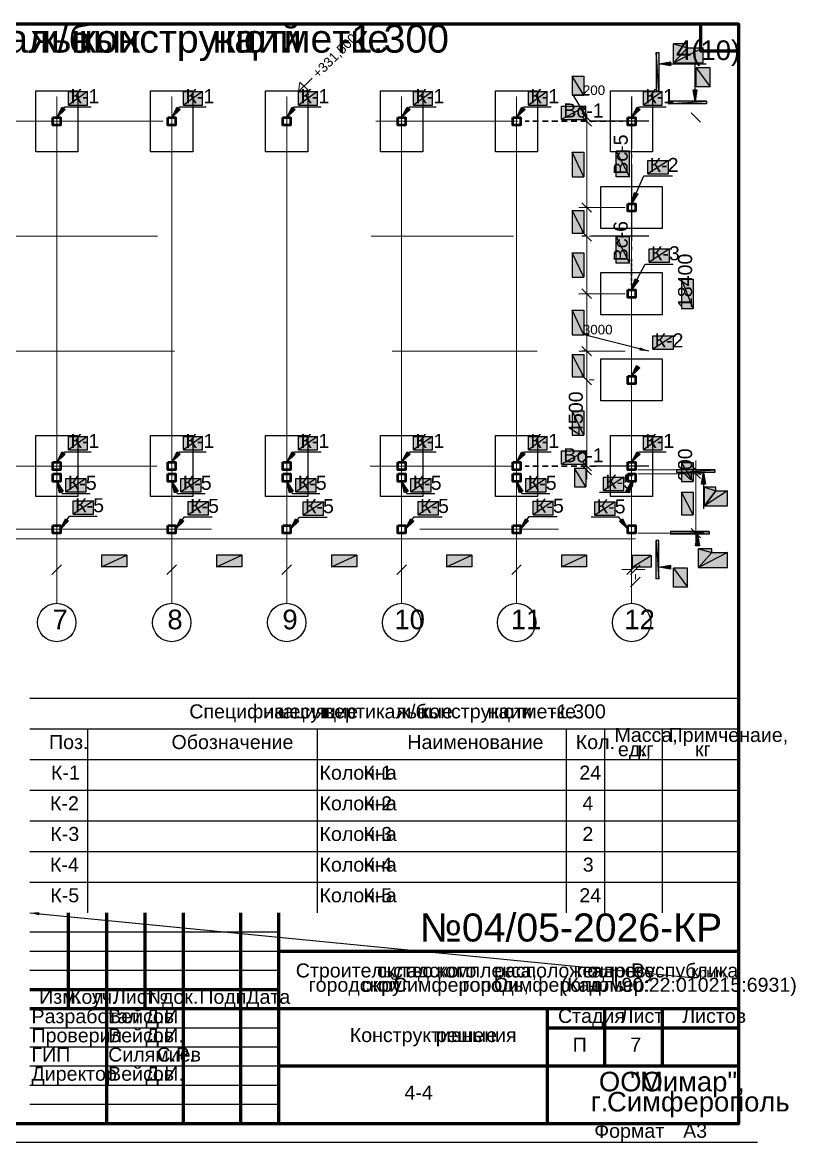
# Model space of a CAD drawing. Extents: x 8 to 21351, y 0 to 420.
# Drawn here: x 11099.5 to 11301.3, y 0.1 to 292.5 of the extents above; entities that cross this region are included whole.
import ezdxf

# ---------------------------------------------------------------- set-up
doc = ezdxf.new("R2010")
doc.units = 0
doc.linetypes.add('TEYPDFCAD_CENTER', pattern=[20, 12, -3, 2, -3])
for name, color, linetype in [('PDF_ВЫНОСКИ', 7, 'Continuous'), ('PDF_ОСИ', 7, 'Continuous'), ('PDF_ОТМЕТКИ', 7, 'Continuous'), ('TEY_REVIEW_AXIS', 7, 'Continuous'), ('TEY_REVIEW_LEADER', 7, 'Continuous'), ('TEY_REVIEW_LEVEL', 7, 'Continuous')]:
    doc.layers.add(name, color=color, linetype=linetype)
doc.styles.add('TEYPDFCAD_TEXT', font='arial.ttf')
doc.dimstyles.new('TEYPDFCAD_SCALE_1', dxfattribs={"dimtxt": 2.5, "dimasz": 2.5, "dimexe": 1.25, "dimexo": 0.75, "dimtad": 1, "dimdsep": 46, "dimtxsty": 'Standard', "dimcen": 0.09, "dimadec": 0, "dimazin": 0, "dimtfac": 1, "dimtofl": 0, "dimtmove": 0, "dimatfit": 3, "dimfxl": 1, "dimarcsym": 0})

# ---------------------------------------------------------------- blocks, each defined once
blk = doc.blocks.new('TEY_AXIS')
at = {"layer": 'PDF_ОСИ', "linetype": 'TEYPDFCAD_CENTER', "lineweight": 9}
blk.add_line((0, 0), (1, 0), dxfattribs=at)
blk = doc.blocks.new('TEY_LEVEL')
at = {"layer": 'PDF_ОТМЕТКИ', "lineweight": 9}
blk.add_line((0, 0), (5, 0), dxfattribs=at)
blk.add_lwpolyline([(0, 0), (2, 1.5), (2, -1.5)], close=True, dxfattribs=at)
at = {"layer": 'PDF_ОТМЕТКИ', "style": 'TEYPDFCAD_TEXT'}
blk.add_text('+331,500', height=2.5, dxfattribs=at).set_placement((6, -1.25))

msp = doc.modelspace()

# ---------------------------------------------------------------- hatches: boundary and pattern name
at = {"true_color": 0xffffff}
h = msp.add_hatch(color=0, dxfattribs=at)
h.paths.add_polyline_path([(11273.04, 286.91), (11269.38, 286.91), (11273.04, 285.92)])
h.paths.add_polyline_path([(11269.38, 286.91), (11273.04, 285.92), (11269.38, 282.02)])
h = msp.add_hatch(color=7)
h.paths.add_polyline_path([(11265.57, 284.71), (11265.57, 274.72), (11264.87, 284.71)])
h.paths.add_polyline_path([(11265.57, 274.72), (11264.87, 284.71), (11264.87, 274.72)])
h = msp.add_hatch(color=0, dxfattribs=at)
h.paths.add_polyline_path([(11273.04, 285.92), (11277.15, 285.92), (11269.38, 282.02)])
h.paths.add_polyline_path([(11277.15, 285.92), (11269.38, 282.02), (11277.15, 282.02)])
for points in [[(11265.57, 281.73), (11268.58, 282.22), (11268.58, 281.22)], [(11275.03, 271.97), (11274.52, 274.98), (11275.52, 274.98)], [(11108.45, 267.72), (11109.87, 270.43), (11110.67, 269.81)], [(11138.44, 267.72), (11139.86, 270.4), (11140.67, 269.81)], [(11168.46, 267.72), (11169.88, 270.4), (11170.68, 269.81)], [(11198.45, 267.72), (11199.87, 270.43), (11200.67, 269.81)], [(11228.44, 267.72), (11229.86, 270.4), (11230.67, 269.81)], [(11258.46, 267.72), (11259.88, 270.43), (11260.68, 269.81)], [(11258.46, 245.22), (11259.2, 248.16), (11260.13, 247.76)], [(11258.46, 222.72), (11259.41, 225.59), (11260.3, 225.13)], [(11258.46, 200.22), (11259.75, 202.97), (11260.58, 202.4)], [(11108.45, 177.72), (11109.87, 180.4), (11110.67, 179.79)], [(11138.44, 177.72), (11139.86, 180.4), (11140.67, 179.79)], [(11168.46, 177.72), (11169.88, 180.4), (11170.68, 179.79)], [(11198.45, 177.72), (11199.87, 180.4), (11200.67, 179.79)], [(11228.44, 177.72), (11229.86, 180.4), (11230.67, 179.79)], [(11258.46, 177.72), (11259.88, 180.4), (11260.68, 179.79)], [(11108.45, 172.72), (11110.12, 170.16), (11109.19, 169.76)], [(11138.44, 172.72), (11140.12, 170.16), (11139.21, 169.76)], [(11168.46, 172.72), (11170.11, 170.16), (11169.2, 169.76)], [(11198.45, 172.72), (11200.12, 170.16), (11199.19, 169.76)], [(11228.44, 172.72), (11230.12, 170.16), (11229.21, 169.76)], [(11258.46, 172.72), (11257.91, 169.71), (11256.96, 170.05)], [(11277.21, 175.03), (11277.72, 172.02), (11276.7, 172.02)], [(11109.45, 160.21), (11110.69, 162.98), (11111.54, 162.43)], [(11139.46, 160.21), (11140.77, 162.96), (11141.6, 162.37)], [(11169.45, 160.21), (11170.79, 162.94), (11171.61, 162.35)], [(11199.45, 160.21), (11200.78, 162.94), (11201.61, 162.37)], [(11229.46, 160.21), (11230.75, 162.96), (11231.58, 162.39)], [(11257.46, 160.21), (11255.28, 162.35), (11256.09, 162.94)], [(11275.67, 158.92), (11276.18, 155.91), (11275.16, 155.91)], [(11265.57, 150.33), (11268.58, 150.83), (11268.58, 149.82)]]:
    msp.add_hatch(color=7).paths.add_polyline_path(points)
h = msp.add_hatch(color=0, dxfattribs=at)
h.paths.add_polyline_path([(11242.99, 273.52), (11245.99, 273.52), (11242.99, 278.49)])
h.paths.add_polyline_path([(11245.99, 273.52), (11242.99, 278.49), (11245.99, 278.49)])
h = msp.add_hatch(color=0, dxfattribs=at)
h.paths.add_polyline_path([(11275.33, 275.76), (11275.33, 280.67), (11278.97, 275.76)])
h.paths.add_polyline_path([(11275.33, 280.67), (11278.97, 275.76), (11278.97, 280.67)])
h = msp.add_hatch(color=0, dxfattribs=at)
h.paths.add_polyline_path([(11111.54, 274.47), (11116.47, 274.47), (11111.54, 270.98)])
h.paths.add_polyline_path([(11116.47, 274.47), (11111.54, 270.98), (11116.47, 270.98)])
h = msp.add_hatch(color=0, dxfattribs=at)
h.paths.add_polyline_path([(11141.53, 274.47), (11146.47, 274.47), (11141.53, 270.98)])
h.paths.add_polyline_path([(11146.47, 274.47), (11141.53, 270.98), (11146.47, 270.98)])
h = msp.add_hatch(color=0, dxfattribs=at)
h.paths.add_polyline_path([(11171.55, 274.47), (11176.48, 274.47), (11171.55, 270.98)])
h.paths.add_polyline_path([(11176.48, 274.47), (11171.55, 270.98), (11176.48, 270.98)])
h = msp.add_hatch(color=0, dxfattribs=at)
h.paths.add_polyline_path([(11201.54, 274.47), (11206.47, 274.47), (11201.54, 270.98)])
h.paths.add_polyline_path([(11206.47, 274.47), (11201.54, 270.98), (11206.47, 270.98)])
h = msp.add_hatch(color=0, dxfattribs=at)
h.paths.add_polyline_path([(11231.53, 274.47), (11236.47, 274.47), (11231.53, 270.98)])
h.paths.add_polyline_path([(11236.47, 274.47), (11231.53, 270.98), (11236.47, 270.98)])
h = msp.add_hatch(color=0, dxfattribs=at)
h.paths.add_polyline_path([(11261.55, 274.47), (11266.48, 274.47), (11261.55, 270.98)])
h.paths.add_polyline_path([(11266.48, 274.47), (11261.55, 270.98), (11266.48, 270.98)])
h = msp.add_hatch(color=7)
h.paths.add_polyline_path([(11278.02, 271.27), (11268.03, 271.27), (11278.02, 271.97)])
h.paths.add_polyline_path([(11268.03, 271.27), (11278.02, 271.97), (11268.03, 271.97)])
h = msp.add_hatch(color=0, dxfattribs=at)
h.paths.add_polyline_path([(11240.15, 270.72), (11246.52, 270.72), (11240.15, 267.21)])
h.paths.add_polyline_path([(11246.52, 270.72), (11240.15, 267.21), (11246.52, 267.21)])
h = msp.add_hatch(color=0, dxfattribs=at)
h.paths.add_polyline_path([(11242.99, 252.26), (11245.99, 252.26), (11242.99, 258.66)])
h.paths.add_polyline_path([(11245.99, 252.26), (11242.99, 258.66), (11245.99, 258.66)])
h = msp.add_hatch(color=0, dxfattribs=at)
h.paths.add_polyline_path([(11254.46, 252.26), (11254.46, 258.97), (11257.95, 252.26)])
h.paths.add_polyline_path([(11254.46, 258.97), (11257.95, 252.26), (11257.95, 258.97)])
h = msp.add_hatch(color=0, dxfattribs=at)
h.paths.add_polyline_path([(11262.67, 256.52), (11268.13, 256.52), (11262.67, 253.03)])
h.paths.add_polyline_path([(11268.13, 256.52), (11262.67, 253.03), (11268.13, 253.03)])
h = msp.add_hatch(color=0, dxfattribs=at)
h.paths.add_polyline_path([(11242.99, 237.53), (11245.99, 237.53), (11242.99, 243.4)])
h.paths.add_polyline_path([(11245.99, 237.53), (11242.99, 243.4), (11245.99, 243.4)])
h = msp.add_hatch(color=0, dxfattribs=at)
h.paths.add_polyline_path([(11254.46, 229.68), (11254.46, 236.58), (11257.95, 229.68)])
h.paths.add_polyline_path([(11254.46, 236.58), (11257.95, 229.68), (11257.95, 236.58)])
h = msp.add_hatch(color=0, dxfattribs=at)
h.paths.add_polyline_path([(11242.99, 226.02), (11245.99, 226.02), (11242.99, 232.41)])
h.paths.add_polyline_path([(11245.99, 226.02), (11242.99, 232.41), (11245.99, 232.41)])
h = msp.add_hatch(color=0, dxfattribs=at)
h.paths.add_polyline_path([(11263.03, 233.45), (11268.32, 233.45), (11263.03, 229.93)])
h.paths.add_polyline_path([(11268.32, 233.45), (11263.03, 229.93), (11268.32, 229.93)])
h = msp.add_hatch(color=0, dxfattribs=at)
h.paths.add_polyline_path([(11271.5, 217.89), (11274.5, 217.89), (11271.5, 225.53)])
h.paths.add_polyline_path([(11274.5, 217.89), (11271.5, 225.53), (11274.5, 225.53)])
h = msp.add_hatch(color=0, dxfattribs=at)
h.paths.add_polyline_path([(11242.99, 211.01), (11245.99, 211.01), (11242.99, 217.4)])
h.paths.add_polyline_path([(11245.99, 211.01), (11242.99, 217.4), (11245.99, 217.4)])
h = msp.add_hatch(color=0, dxfattribs=at)
h.paths.add_polyline_path([(11263.98, 210.71), (11269.44, 210.71), (11263.98, 207.22)])
h.paths.add_polyline_path([(11269.44, 210.71), (11263.98, 207.22), (11269.44, 207.22)])
h = msp.add_hatch(color=0, dxfattribs=at)
h.paths.add_polyline_path([(11242.99, 200.03), (11245.99, 200.03), (11242.99, 205.89)])
h.paths.add_polyline_path([(11245.99, 200.03), (11242.99, 205.89), (11245.99, 205.89)])
h = msp.add_hatch(color=0, dxfattribs=at)
h.paths.add_polyline_path([(11242.99, 184.76), (11245.99, 184.76), (11242.99, 191.16)])
h.paths.add_polyline_path([(11245.99, 184.76), (11242.99, 191.16), (11245.99, 191.16)])
h = msp.add_hatch(color=0, dxfattribs=at)
h.paths.add_polyline_path([(11111.54, 184.47), (11116.47, 184.47), (11111.54, 180.95)])
h.paths.add_polyline_path([(11116.47, 184.47), (11111.54, 180.95), (11116.47, 180.95)])
h = msp.add_hatch(color=0, dxfattribs=at)
h.paths.add_polyline_path([(11141.53, 184.47), (11146.47, 184.47), (11141.53, 180.95)])
h.paths.add_polyline_path([(11146.47, 184.47), (11141.53, 180.95), (11146.47, 180.95)])
h = msp.add_hatch(color=0, dxfattribs=at)
h.paths.add_polyline_path([(11171.55, 184.47), (11176.48, 184.47), (11171.55, 180.95)])
h.paths.add_polyline_path([(11176.48, 184.47), (11171.55, 180.95), (11176.48, 180.95)])
h = msp.add_hatch(color=0, dxfattribs=at)
h.paths.add_polyline_path([(11201.54, 184.47), (11206.47, 184.47), (11201.54, 180.95)])
h.paths.add_polyline_path([(11206.47, 184.47), (11201.54, 180.95), (11206.47, 180.95)])
h = msp.add_hatch(color=0, dxfattribs=at)
h.paths.add_polyline_path([(11231.53, 184.47), (11236.47, 184.47), (11231.53, 180.95)])
h.paths.add_polyline_path([(11236.47, 184.47), (11231.53, 180.95), (11236.47, 180.95)])
h = msp.add_hatch(color=0, dxfattribs=at)
h.paths.add_polyline_path([(11261.55, 184.47), (11266.48, 184.47), (11261.55, 180.95)])
h.paths.add_polyline_path([(11266.48, 184.47), (11261.55, 180.95), (11266.48, 180.95)])
h = msp.add_hatch(color=0, dxfattribs=at)
h.paths.add_polyline_path([(11240.15, 180.7), (11246.52, 180.7), (11240.15, 177.21)])
h.paths.add_polyline_path([(11246.52, 180.7), (11240.15, 177.21), (11246.52, 177.21)])
h = msp.add_hatch(color=0, dxfattribs=at)
h.paths.add_polyline_path([(11243.56, 171.26), (11246.56, 171.26), (11243.56, 176.21)])
h.paths.add_polyline_path([(11246.56, 171.26), (11243.56, 176.21), (11246.56, 176.21)])
h = msp.add_hatch(color=7)
h.paths.add_polyline_path([(11280.22, 175.03), (11270.21, 175.03), (11280.22, 175.73)])
h.paths.add_polyline_path([(11270.21, 175.03), (11280.22, 175.73), (11270.21, 175.73)])
h = msp.add_hatch(color=0, dxfattribs=at)
h.paths.add_polyline_path([(11271.5, 172.72), (11274.5, 172.72), (11271.5, 177.69)])
h.paths.add_polyline_path([(11274.5, 172.72), (11271.5, 177.69), (11274.5, 177.69)])
h = msp.add_hatch(color=0, dxfattribs=at)
h.paths.add_polyline_path([(11110.84, 173.52), (11116.13, 173.52), (11110.84, 170.01)])
h.paths.add_polyline_path([(11116.13, 173.52), (11110.84, 170.01), (11116.13, 170.01)])
h = msp.add_hatch(color=0, dxfattribs=at)
h.paths.add_polyline_path([(11140.86, 173.52), (11146.15, 173.52), (11140.86, 170.01)])
h.paths.add_polyline_path([(11146.15, 173.52), (11140.86, 170.01), (11146.15, 170.01)])
h = msp.add_hatch(color=0, dxfattribs=at)
h.paths.add_polyline_path([(11170.85, 173.52), (11176.14, 173.52), (11170.85, 170.01)])
h.paths.add_polyline_path([(11176.14, 173.52), (11170.85, 170.01), (11176.14, 170.01)])
h = msp.add_hatch(color=0, dxfattribs=at)
h.paths.add_polyline_path([(11200.86, 173.52), (11206.13, 173.52), (11200.86, 170.01)])
h.paths.add_polyline_path([(11206.13, 173.52), (11200.86, 170.01), (11206.13, 170.01)])
h = msp.add_hatch(color=0, dxfattribs=at)
h.paths.add_polyline_path([(11230.86, 173.52), (11236.15, 173.52), (11230.86, 170.01)])
h.paths.add_polyline_path([(11236.15, 173.52), (11230.86, 170.01), (11236.15, 170.01)])
h = msp.add_hatch(color=0, dxfattribs=at)
h.paths.add_polyline_path([(11251.11, 173.82), (11256.41, 173.82), (11251.11, 170.31)])
h.paths.add_polyline_path([(11256.41, 173.82), (11251.11, 170.31), (11256.41, 170.31)])
h = msp.add_hatch(color=0, dxfattribs=at)
h.paths.add_polyline_path([(11271.5, 164.02), (11274.5, 164.02), (11271.5, 169.88)])
h.paths.add_polyline_path([(11274.5, 164.02), (11271.5, 169.88), (11274.5, 169.88)])
h = msp.add_hatch(color=0, dxfattribs=at)
h.paths.add_polyline_path([(11280.41, 171.22), (11277.51, 171.22), (11280.41, 170.22)])
h.paths.add_polyline_path([(11277.51, 171.22), (11280.41, 170.22), (11277.51, 166.31)])
h = msp.add_hatch(color=0, dxfattribs=at)
h.paths.add_polyline_path([(11280.41, 170.22), (11283.46, 170.22), (11277.51, 166.31)])
h.paths.add_polyline_path([(11283.46, 170.22), (11277.51, 166.31), (11283.46, 166.31)])
h = msp.add_hatch(color=0, dxfattribs=at)
h.paths.add_polyline_path([(11112.75, 167.66), (11118.04, 167.66), (11112.75, 164.15)])
h.paths.add_polyline_path([(11118.04, 167.66), (11112.75, 164.15), (11118.04, 164.15)])
h = msp.add_hatch(color=0, dxfattribs=at)
h.paths.add_polyline_path([(11142.74, 167.47), (11148.03, 167.47), (11142.74, 163.98)])
h.paths.add_polyline_path([(11148.03, 167.47), (11142.74, 163.98), (11148.03, 163.98)])
h = msp.add_hatch(color=0, dxfattribs=at)
h.paths.add_polyline_path([(11172.75, 167.41), (11178.05, 167.41), (11172.75, 163.91)])
h.paths.add_polyline_path([(11178.05, 167.41), (11172.75, 163.91), (11178.05, 163.91)])
h = msp.add_hatch(color=0, dxfattribs=at)
h.paths.add_polyline_path([(11202.75, 167.47), (11208.04, 167.47), (11202.75, 163.96)])
h.paths.add_polyline_path([(11208.04, 167.47), (11202.75, 163.96), (11208.04, 163.96)])
h = msp.add_hatch(color=0, dxfattribs=at)
h.paths.add_polyline_path([(11232.76, 167.53), (11238.03, 167.53), (11232.76, 164.02)])
h.paths.add_polyline_path([(11238.03, 167.53), (11232.76, 164.02), (11238.03, 164.02)])
h = msp.add_hatch(color=0, dxfattribs=at)
h.paths.add_polyline_path([(11248.87, 167.36), (11254.16, 167.36), (11248.87, 163.87)])
h.paths.add_polyline_path([(11254.16, 167.36), (11248.87, 163.87), (11254.16, 163.87)])
h = msp.add_hatch(color=7)
h.paths.add_polyline_path([(11278.67, 158.92), (11268.66, 158.92), (11278.67, 159.62)])
h.paths.add_polyline_path([(11268.66, 158.92), (11278.67, 159.62), (11268.66, 159.62)])
h = msp.add_hatch(color=7)
h.paths.add_polyline_path([(11264.87, 147.32), (11264.87, 157.33), (11265.57, 147.32)])
h.paths.add_polyline_path([(11264.87, 157.33), (11265.57, 147.32), (11265.57, 157.33)])
h = msp.add_hatch(color=0, dxfattribs=at)
h.paths.add_polyline_path([(11279.37, 155.13), (11275.96, 155.13), (11279.37, 154.14)])
h.paths.add_polyline_path([(11275.96, 155.13), (11279.37, 154.14), (11275.96, 150.22)])
h = msp.add_hatch(color=0, dxfattribs=at)
h.paths.add_polyline_path([(11120.16, 153.44), (11120.16, 150.45), (11126.74, 153.44)])
h.paths.add_polyline_path([(11120.16, 150.45), (11126.74, 153.44), (11126.74, 150.45)])
h = msp.add_hatch(color=0, dxfattribs=at)
h.paths.add_polyline_path([(11150.17, 153.44), (11150.17, 150.45), (11156.73, 153.44)])
h.paths.add_polyline_path([(11150.17, 150.45), (11156.73, 153.44), (11156.73, 150.45)])
h = msp.add_hatch(color=0, dxfattribs=at)
h.paths.add_polyline_path([(11180.16, 153.44), (11180.16, 150.45), (11186.75, 153.44)])
h.paths.add_polyline_path([(11180.16, 150.45), (11186.75, 153.44), (11186.75, 150.45)])
h = msp.add_hatch(color=0, dxfattribs=at)
h.paths.add_polyline_path([(11210.16, 153.44), (11210.16, 150.45), (11216.74, 153.44)])
h.paths.add_polyline_path([(11210.16, 150.45), (11216.74, 153.44), (11216.74, 150.45)])
h = msp.add_hatch(color=0, dxfattribs=at)
h.paths.add_polyline_path([(11240.17, 153.44), (11240.17, 150.45), (11246.73, 153.44)])
h.paths.add_polyline_path([(11240.17, 150.45), (11246.73, 153.44), (11246.73, 150.45)])
h = msp.add_hatch(color=0, dxfattribs=at)
h.paths.add_polyline_path([(11258.63, 153.35), (11258.63, 150.35), (11263.6, 153.35)])
h.paths.add_polyline_path([(11258.63, 150.35), (11263.6, 153.35), (11263.6, 150.35)])
h = msp.add_hatch(color=0, dxfattribs=at)
h.paths.add_polyline_path([(11279.37, 154.14), (11283.48, 154.14), (11275.96, 150.22)])
h.paths.add_polyline_path([(11283.48, 154.14), (11275.96, 150.22), (11283.48, 150.22)])
h = msp.add_hatch(color=0, dxfattribs=at)
h.paths.add_polyline_path([(11269.38, 145.12), (11269.38, 150.03), (11273.04, 145.12)])
h.paths.add_polyline_path([(11269.38, 150.03), (11273.04, 145.12), (11273.04, 150.03)])

# ---------------------------------------------------------------- linework, layer by layer
at = {"color": 7, "lineweight": 25}
for p, q in [((11275.03, 271.97), (11275.03, 281.47)), ((11108.45, 267.72), (11110.55, 270.47)), ((11110.55, 270.47), (11117.47, 270.47)), ((11138.44, 267.72), (11140.54, 270.47)), ((11140.54, 270.47), (11147.48, 270.47)), ((11168.46, 267.72), (11170.53, 270.47)), ((11170.53, 270.47), (11177.48, 270.47)), ((11198.45, 267.72), (11200.55, 270.47)), ((11200.55, 270.47), (11207.47, 270.47)), ((11228.44, 267.72), (11230.54, 270.47)), ((11230.54, 270.47), (11237.48, 270.47)), ((11258.46, 267.72), (11260.55, 270.47)), ((11260.55, 270.47), (11267.48, 270.47)), ((11246.46, 266.72), (11245.46, 266.72)), ((11258.46, 258.06), (11258.46, 257.07)), ((11258.46, 245.22), (11261.68, 252.52)), ((11261.68, 252.52), (11269.13, 252.52)), ((11246.46, 236.71), (11245.46, 236.71)), ((11258.46, 234.06), (11258.46, 233.07)), ((11258.46, 222.72), (11262.04, 229.45)), ((11262.04, 229.45), (11269.32, 229.45)), ((11246.46, 206.71), (11245.46, 206.71)), ((11108.45, 177.72), (11110.55, 180.47)), ((11110.55, 180.47), (11117.47, 180.47)), ((11138.44, 177.72), (11140.54, 180.47)), ((11140.54, 180.47), (11147.48, 180.47)), ((11168.46, 177.72), (11170.53, 180.47)), ((11170.53, 180.47), (11177.48, 180.47)), ((11198.45, 177.72), (11200.55, 180.47)), ((11200.55, 180.47), (11207.47, 180.47)), ((11228.44, 177.72), (11230.54, 180.47)), ((11230.54, 180.47), (11237.48, 180.47)), ((11258.46, 177.72), (11260.55, 180.47)), ((11260.55, 180.47), (11267.48, 180.47)), ((11246.46, 176.7), (11245.46, 176.7)), ((11108.45, 172.72), (11109.85, 169.52)), ((11138.44, 172.72), (11139.86, 169.52)), ((11168.46, 172.72), (11169.86, 169.52)), ((11198.45, 172.72), (11199.85, 169.52)), ((11228.44, 172.72), (11229.86, 169.52)), ((11258.46, 172.72), (11257.4, 169.82)), ((11277.21, 175.03), (11277.21, 165.52)), ((11257.4, 169.82), (11250.12, 169.82)), ((11109.85, 169.52), (11117.15, 169.52)), ((11139.86, 169.52), (11147.14, 169.52)), ((11169.86, 169.52), (11177.14, 169.52)), ((11199.85, 169.52), (11207.15, 169.52)), ((11229.86, 169.52), (11237.14, 169.52)), ((11109.45, 160.21), (11111.75, 163.66)), ((11111.75, 163.66), (11119.03, 163.66)), ((11139.46, 160.21), (11141.75, 163.47)), ((11141.75, 163.47), (11149.05, 163.47)), ((11169.45, 160.21), (11171.76, 163.41)), ((11171.76, 163.41), (11179.04, 163.41)), ((11199.45, 160.21), (11201.75, 163.47)), ((11201.75, 163.47), (11209.03, 163.47)), ((11229.46, 160.21), (11231.75, 163.53)), ((11231.75, 163.53), (11239.05, 163.53)), ((11255.16, 163.36), (11247.88, 163.36)), ((11257.46, 160.21), (11255.16, 163.36))]:
    msp.add_line(p, q, dxfattribs=at)
at = {"color": 0, "lineweight": 0, "true_color": 0xffffff}
for p, q in [((11278.97, 275.76), (11278.97, 280.67)), ((11111.54, 270.98), (11116.47, 270.98)), ((11141.53, 270.98), (11146.47, 270.98)), ((11171.55, 270.98), (11176.48, 270.98)), ((11201.54, 270.98), (11206.47, 270.98)), ((11231.53, 270.98), (11236.47, 270.98)), ((11261.55, 270.98), (11266.48, 270.98)), ((11240.15, 267.21), (11246.52, 267.21)), ((11257.95, 252.26), (11257.95, 258.97)), ((11262.67, 253.03), (11268.13, 253.03)), ((11257.95, 229.68), (11257.95, 236.58)), ((11263.03, 229.93), (11268.32, 229.93)), ((11263.98, 207.22), (11269.44, 207.22)), ((11111.54, 180.95), (11116.47, 180.95)), ((11141.53, 180.95), (11146.47, 180.95)), ((11171.55, 180.95), (11176.48, 180.95)), ((11201.54, 180.95), (11206.47, 180.95)), ((11231.53, 180.95), (11236.47, 180.95)), ((11261.55, 180.95), (11266.48, 180.95)), ((11240.15, 177.21), (11246.52, 177.21)), ((11110.84, 170.01), (11116.13, 170.01)), ((11140.86, 170.01), (11146.15, 170.01)), ((11170.85, 170.01), (11176.14, 170.01)), ((11200.86, 170.01), (11206.13, 170.01)), ((11230.86, 170.01), (11236.15, 170.01)), ((11251.11, 170.31), (11256.41, 170.31)), ((11112.75, 164.15), (11118.04, 164.15)), ((11142.74, 163.98), (11148.03, 163.98)), ((11172.75, 163.91), (11178.05, 163.91)), ((11202.75, 163.96), (11208.04, 163.96)), ((11232.76, 164.02), (11238.03, 164.02)), ((11248.87, 163.87), (11254.16, 163.87)), ((11273.04, 145.12), (11273.04, 150.03))]:
    msp.add_line(p, q, dxfattribs=at)
at = {"color": 7, "lineweight": 30}
for p, q in [((11230.71, 266.72), (11231.7, 266.72)), ((11232.7, 266.72), (11234.2, 266.72)), ((11235.2, 266.72), (11236.7, 266.72)), ((11237.69, 266.72), (11239.2, 266.72)), ((11240.21, 266.72), (11241.69, 266.72)), ((11245.21, 266.72), (11246.71, 266.72)), ((11247.71, 266.72), (11249.21, 266.72)), ((11250.2, 266.72), (11251.71, 266.72)), ((11252.7, 266.72), (11254.2, 266.72)), ((11255.2, 266.72), (11256.19, 266.72)), ((11258.46, 230.84), (11258.46, 230.08)), ((11258.46, 229.59), (11258.46, 228.83)), ((11258.46, 228.35), (11258.46, 227.58)), ((11258.46, 227.1), (11258.46, 226.34)), ((11258.46, 225.85), (11258.46, 225.09)), ((11258.46, 224.58), (11258.46, 223.96)), ((11230.71, 176.7), (11231.7, 176.7)), ((11232.7, 176.7), (11234.2, 176.7)), ((11235.2, 176.7), (11236.7, 176.7)), ((11237.69, 176.7), (11239.2, 176.7)), ((11240.21, 176.7), (11241.69, 176.7)), ((11245.21, 176.7), (11246.71, 176.7)), ((11247.71, 176.7), (11249.21, 176.7))]:
    msp.add_line(p, q, dxfattribs=at)
at = {"color": 7, "lineweight": 5}
for p, q in [((11245.5, 268.96), (11248, 266.47)), ((11248, 265.47), (11245.5, 267.97)), ((11248, 265.47), (11245.5, 267.97)), ((11246.75, 266.72), (11246.75, 264.22)), ((11247.37, 266.72), (11248.74, 266.72)), ((11276.49, 266.47), (11274, 268.96)), ((11245.5, 245.47), (11248, 242.97)), ((11248, 242.97), (11245.5, 245.47)), ((11245.5, 237.96), (11248, 235.46)), ((11248, 235.46), (11245.5, 237.96)), ((11247.37, 236.71), (11248.74, 236.71)), ((11245.5, 222.97), (11248, 220.47)), ((11248, 220.47), (11245.5, 222.97)), ((11245.5, 207.96), (11248, 205.46)), ((11248, 205.46), (11245.5, 207.96)), ((11245.5, 200.47), (11248, 197.97)), ((11248, 197.97), (11245.5, 200.47)), ((11247.37, 199.22), (11248.74, 199.22)), ((11246.75, 176.7), (11246.75, 179.22)), ((11245.5, 177.97), (11248, 175.45)), ((11245.5, 177.97), (11248, 175.45)), ((11248, 174.46), (11245.5, 176.95)), ((11246.75, 176.7), (11246.75, 175.7)), ((11246.75, 175.7), (11246.75, 173.21)), ((11247.37, 176.7), (11248.74, 176.7)), ((11274, 176.95), (11276.49, 174.46)), ((11274, 176.95), (11276.49, 174.46)), ((11276.49, 173.46), (11274, 175.96)), ((11276.49, 173.46), (11274, 175.96)), ((11275.24, 175.7), (11275.24, 178.2)), ((11275.24, 174.71), (11275.24, 175.7)), ((11274, 160.46), (11276.49, 157.97)), ((11107.2, 148.44), (11109.7, 150.94)), ((11109.7, 150.94), (11107.2, 148.44)), ((11108.45, 150.33), (11108.45, 151.7)), ((11108.45, 150.33), (11108.45, 151.7)), ((11137.19, 148.44), (11139.69, 150.94)), ((11139.69, 150.94), (11137.19, 148.44)), ((11138.44, 150.33), (11138.44, 151.7)), ((11138.44, 150.33), (11138.44, 151.7)), ((11167.21, 148.44), (11169.71, 150.94)), ((11169.71, 150.94), (11167.21, 148.44)), ((11168.46, 150.33), (11168.46, 151.7)), ((11168.46, 150.33), (11168.46, 151.7)), ((11197.2, 148.44), (11199.7, 150.94)), ((11199.7, 150.94), (11197.2, 148.44)), ((11198.45, 150.33), (11198.45, 151.7)), ((11198.45, 150.33), (11198.45, 151.7)), ((11227.2, 148.44), (11229.69, 150.94)), ((11229.69, 150.94), (11227.2, 148.44)), ((11228.44, 150.33), (11228.44, 151.7)), ((11228.44, 150.33), (11228.44, 151.7)), ((11258.46, 149.69), (11255.96, 149.69)), ((11257.21, 148.44), (11259.71, 150.94)), ((11257.21, 148.44), (11259.71, 150.94)), ((11260.7, 150.94), (11258.2, 148.44)), ((11258.46, 151.66), (11258.46, 147.7)), ((11259.45, 149.69), (11261.95, 149.69)), ((11258.2, 145.22), (11260.7, 147.72)), ((11258.46, 149.08), (11258.46, 147.7)), ((11259.45, 147.09), (11259.45, 148.48))]:
    msp.add_line(p, q, dxfattribs=at)
at = {"lineweight": 60}
msp.add_lwpolyline([(11286.42, 285.09), (11286.42, 292.08), (11276.43, 292.08), (11276.43, 285.09)], close=True, dxfattribs=at)
at = {"color": 0, "true_color": 0xffffff}
for points in [[(11273.04, 286.91), (11269.38, 286.91), (11273.04, 285.92)], [(11269.38, 286.91), (11273.04, 285.92), (11269.38, 282.02)], [(11273.04, 285.92), (11277.15, 285.92), (11269.38, 282.02)], [(11277.15, 285.92), (11269.38, 282.02), (11277.15, 282.02)], [(11242.99, 273.52), (11245.99, 273.52), (11242.99, 278.49)], [(11245.99, 273.52), (11242.99, 278.49), (11245.99, 278.49)], [(11275.33, 275.76), (11275.33, 280.67), (11278.97, 275.76)], [(11275.33, 280.67), (11278.97, 275.76), (11278.97, 280.67)], [(11111.54, 274.47), (11116.47, 274.47), (11111.54, 270.98)], [(11116.47, 274.47), (11111.54, 270.98), (11116.47, 270.98)], [(11141.53, 274.47), (11146.47, 274.47), (11141.53, 270.98)], [(11146.47, 274.47), (11141.53, 270.98), (11146.47, 270.98)], [(11171.55, 274.47), (11176.48, 274.47), (11171.55, 270.98)], [(11176.48, 274.47), (11171.55, 270.98), (11176.48, 270.98)], [(11201.54, 274.47), (11206.47, 274.47), (11201.54, 270.98)], [(11206.47, 274.47), (11201.54, 270.98), (11206.47, 270.98)], [(11231.53, 274.47), (11236.47, 274.47), (11231.53, 270.98)], [(11236.47, 274.47), (11231.53, 270.98), (11236.47, 270.98)], [(11261.55, 274.47), (11266.48, 274.47), (11261.55, 270.98)], [(11266.48, 274.47), (11261.55, 270.98), (11266.48, 270.98)], [(11240.15, 270.72), (11246.52, 270.72), (11240.15, 267.21)], [(11246.52, 270.72), (11240.15, 267.21), (11246.52, 267.21)], [(11242.99, 252.26), (11245.99, 252.26), (11242.99, 258.66)], [(11245.99, 252.26), (11242.99, 258.66), (11245.99, 258.66)], [(11254.46, 252.26), (11254.46, 258.97), (11257.95, 252.26)], [(11254.46, 258.97), (11257.95, 252.26), (11257.95, 258.97)], [(11262.67, 256.52), (11268.13, 256.52), (11262.67, 253.03)], [(11268.13, 256.52), (11262.67, 253.03), (11268.13, 253.03)], [(11242.99, 237.53), (11245.99, 237.53), (11242.99, 243.4)], [(11245.99, 237.53), (11242.99, 243.4), (11245.99, 243.4)], [(11254.46, 229.68), (11254.46, 236.58), (11257.95, 229.68)], [(11254.46, 236.58), (11257.95, 229.68), (11257.95, 236.58)], [(11242.99, 226.02), (11245.99, 226.02), (11242.99, 232.41)], [(11245.99, 226.02), (11242.99, 232.41), (11245.99, 232.41)], [(11263.03, 233.45), (11268.32, 233.45), (11263.03, 229.93)], [(11268.32, 233.45), (11263.03, 229.93), (11268.32, 229.93)], [(11271.5, 217.89), (11274.5, 217.89), (11271.5, 225.53)], [(11274.5, 217.89), (11271.5, 225.53), (11274.5, 225.53)], [(11242.99, 211.01), (11245.99, 211.01), (11242.99, 217.4)], [(11245.99, 211.01), (11242.99, 217.4), (11245.99, 217.4)], [(11263.98, 210.71), (11269.44, 210.71), (11263.98, 207.22)], [(11269.44, 210.71), (11263.98, 207.22), (11269.44, 207.22)], [(11242.99, 200.03), (11245.99, 200.03), (11242.99, 205.89)], [(11245.99, 200.03), (11242.99, 205.89), (11245.99, 205.89)], [(11242.99, 184.76), (11245.99, 184.76), (11242.99, 191.16)], [(11245.99, 184.76), (11242.99, 191.16), (11245.99, 191.16)], [(11111.54, 184.47), (11116.47, 184.47), (11111.54, 180.95)], [(11116.47, 184.47), (11111.54, 180.95), (11116.47, 180.95)], [(11141.53, 184.47), (11146.47, 184.47), (11141.53, 180.95)], [(11146.47, 184.47), (11141.53, 180.95), (11146.47, 180.95)], [(11171.55, 184.47), (11176.48, 184.47), (11171.55, 180.95)], [(11176.48, 184.47), (11171.55, 180.95), (11176.48, 180.95)], [(11201.54, 184.47), (11206.47, 184.47), (11201.54, 180.95)], [(11206.47, 184.47), (11201.54, 180.95), (11206.47, 180.95)], [(11231.53, 184.47), (11236.47, 184.47), (11231.53, 180.95)], [(11236.47, 184.47), (11231.53, 180.95), (11236.47, 180.95)], [(11261.55, 184.47), (11266.48, 184.47), (11261.55, 180.95)], [(11266.48, 184.47), (11261.55, 180.95), (11266.48, 180.95)], [(11240.15, 180.7), (11246.52, 180.7), (11240.15, 177.21)], [(11246.52, 180.7), (11240.15, 177.21), (11246.52, 177.21)], [(11243.56, 171.26), (11246.56, 171.26), (11243.56, 176.21)], [(11246.56, 171.26), (11243.56, 176.21), (11246.56, 176.21)], [(11271.5, 172.72), (11274.5, 172.72), (11271.5, 177.69)], [(11274.5, 172.72), (11271.5, 177.69), (11274.5, 177.69)], [(11110.84, 173.52), (11116.13, 173.52), (11110.84, 170.01)], [(11116.13, 173.52), (11110.84, 170.01), (11116.13, 170.01)], [(11140.86, 173.52), (11146.15, 173.52), (11140.86, 170.01)], [(11146.15, 173.52), (11140.86, 170.01), (11146.15, 170.01)], [(11170.85, 173.52), (11176.14, 173.52), (11170.85, 170.01)], [(11176.14, 173.52), (11170.85, 170.01), (11176.14, 170.01)], [(11200.86, 173.52), (11206.13, 173.52), (11200.86, 170.01)], [(11206.13, 173.52), (11200.86, 170.01), (11206.13, 170.01)], [(11230.86, 173.52), (11236.15, 173.52), (11230.86, 170.01)], [(11236.15, 173.52), (11230.86, 170.01), (11236.15, 170.01)], [(11251.11, 173.82), (11256.41, 173.82), (11251.11, 170.31)], [(11256.41, 173.82), (11251.11, 170.31), (11256.41, 170.31)], [(11271.5, 164.02), (11274.5, 164.02), (11271.5, 169.88)], [(11274.5, 164.02), (11271.5, 169.88), (11274.5, 169.88)], [(11280.41, 171.22), (11277.51, 171.22), (11280.41, 170.22)], [(11277.51, 171.22), (11280.41, 170.22), (11277.51, 166.31)], [(11280.41, 170.22), (11283.46, 170.22), (11277.51, 166.31)], [(11283.46, 170.22), (11277.51, 166.31), (11283.46, 166.31)], [(11112.75, 167.66), (11118.04, 167.66), (11112.75, 164.15)], [(11118.04, 167.66), (11112.75, 164.15), (11118.04, 164.15)], [(11142.74, 167.47), (11148.03, 167.47), (11142.74, 163.98)], [(11148.03, 167.47), (11142.74, 163.98), (11148.03, 163.98)], [(11172.75, 167.41), (11178.05, 167.41), (11172.75, 163.91)], [(11178.05, 167.41), (11172.75, 163.91), (11178.05, 163.91)], [(11202.75, 167.47), (11208.04, 167.47), (11202.75, 163.96)], [(11208.04, 167.47), (11202.75, 163.96), (11208.04, 163.96)], [(11232.76, 167.53), (11238.03, 167.53), (11232.76, 164.02)], [(11238.03, 167.53), (11232.76, 164.02), (11238.03, 164.02)], [(11248.87, 167.36), (11254.16, 167.36), (11248.87, 163.87)], [(11254.16, 167.36), (11248.87, 163.87), (11254.16, 163.87)], [(11279.37, 155.13), (11275.96, 155.13), (11279.37, 154.14)], [(11275.96, 155.13), (11279.37, 154.14), (11275.96, 150.22)], [(11120.16, 153.44), (11120.16, 150.45), (11126.74, 153.44)], [(11120.16, 150.45), (11126.74, 153.44), (11126.74, 150.45)], [(11150.17, 153.44), (11150.17, 150.45), (11156.73, 153.44)], [(11150.17, 150.45), (11156.73, 153.44), (11156.73, 150.45)], [(11180.16, 153.44), (11180.16, 150.45), (11186.75, 153.44)], [(11180.16, 150.45), (11186.75, 153.44), (11186.75, 150.45)], [(11210.16, 153.44), (11210.16, 150.45), (11216.74, 153.44)], [(11210.16, 150.45), (11216.74, 153.44), (11216.74, 150.45)], [(11240.17, 153.44), (11240.17, 150.45), (11246.73, 153.44)], [(11240.17, 150.45), (11246.73, 153.44), (11246.73, 150.45)], [(11258.63, 153.35), (11258.63, 150.35), (11263.6, 153.35)], [(11258.63, 150.35), (11263.6, 153.35), (11263.6, 150.35)], [(11279.37, 154.14), (11283.48, 154.14), (11275.96, 150.22)], [(11283.48, 154.14), (11275.96, 150.22), (11283.48, 150.22)], [(11269.38, 145.12), (11269.38, 150.03), (11273.04, 145.12)], [(11269.38, 150.03), (11273.04, 145.12), (11273.04, 150.03)]]:
    msp.add_lwpolyline(points, close=True, dxfattribs=at)
at = {"color": 7}
for points in [[(11265.57, 284.71), (11265.57, 274.72), (11264.87, 284.71)], [(11265.57, 274.72), (11264.87, 284.71), (11264.87, 274.72)], [(11265.57, 281.73), (11268.58, 282.22), (11268.58, 281.22)], [(11275.03, 271.97), (11274.52, 274.98), (11275.52, 274.98)], [(11278.02, 271.27), (11268.03, 271.27), (11278.02, 271.97)], [(11268.03, 271.27), (11278.02, 271.97), (11268.03, 271.97)], [(11108.45, 267.72), (11109.87, 270.43), (11110.67, 269.81)], [(11138.44, 267.72), (11139.86, 270.4), (11140.67, 269.81)], [(11168.46, 267.72), (11169.88, 270.4), (11170.68, 269.81)], [(11198.45, 267.72), (11199.87, 270.43), (11200.67, 269.81)], [(11228.44, 267.72), (11229.86, 270.4), (11230.67, 269.81)], [(11258.46, 267.72), (11259.88, 270.43), (11260.68, 269.81)], [(11258.46, 245.22), (11259.2, 248.16), (11260.13, 247.76)], [(11258.46, 222.72), (11259.41, 225.59), (11260.3, 225.13)], [(11258.46, 200.22), (11259.75, 202.97), (11260.58, 202.4)], [(11108.45, 177.72), (11109.87, 180.4), (11110.67, 179.79)], [(11138.44, 177.72), (11139.86, 180.4), (11140.67, 179.79)], [(11168.46, 177.72), (11169.88, 180.4), (11170.68, 179.79)], [(11198.45, 177.72), (11199.87, 180.4), (11200.67, 179.79)], [(11228.44, 177.72), (11229.86, 180.4), (11230.67, 179.79)], [(11258.46, 177.72), (11259.88, 180.4), (11260.68, 179.79)], [(11280.22, 175.03), (11270.21, 175.03), (11280.22, 175.73)], [(11270.21, 175.03), (11280.22, 175.73), (11270.21, 175.73)], [(11108.45, 172.72), (11110.12, 170.16), (11109.19, 169.76)], [(11138.44, 172.72), (11140.12, 170.16), (11139.21, 169.76)], [(11168.46, 172.72), (11170.11, 170.16), (11169.2, 169.76)], [(11198.45, 172.72), (11200.12, 170.16), (11199.19, 169.76)], [(11228.44, 172.72), (11230.12, 170.16), (11229.21, 169.76)], [(11258.46, 172.72), (11257.91, 169.71), (11256.96, 170.05)], [(11277.21, 175.03), (11277.72, 172.02), (11276.7, 172.02)], [(11109.45, 160.21), (11110.69, 162.98), (11111.54, 162.43)], [(11139.46, 160.21), (11140.77, 162.96), (11141.6, 162.37)], [(11169.45, 160.21), (11170.79, 162.94), (11171.61, 162.35)], [(11199.45, 160.21), (11200.78, 162.94), (11201.61, 162.37)], [(11229.46, 160.21), (11230.75, 162.96), (11231.58, 162.39)], [(11257.46, 160.21), (11255.28, 162.35), (11256.09, 162.94)], [(11278.67, 158.92), (11268.66, 158.92), (11278.67, 159.62)], [(11268.66, 158.92), (11278.67, 159.62), (11268.66, 159.62)], [(11275.67, 158.92), (11276.18, 155.91), (11275.16, 155.91)], [(11264.87, 147.32), (11264.87, 157.33), (11265.57, 147.32)], [(11264.87, 157.33), (11265.57, 147.32), (11265.57, 157.33)], [(11265.57, 150.33), (11268.58, 150.83), (11268.58, 149.82)]]:
    msp.add_lwpolyline(points, close=True, dxfattribs=at)
at = {"color": 7, "lineweight": 50}
for points in [[(11107.46, 267.72), (11109.45, 267.72), (11109.45, 265.73), (11107.46, 265.73)], [(11137.45, 267.72), (11139.46, 267.72), (11139.46, 265.73), (11137.45, 265.73)], [(11167.44, 267.72), (11169.45, 267.72), (11169.45, 265.73), (11167.44, 265.73)], [(11197.46, 267.72), (11199.45, 267.72), (11199.45, 265.73), (11197.46, 265.73)], [(11227.45, 267.72), (11229.46, 267.72), (11229.46, 265.73), (11227.45, 265.73)], [(11257.46, 267.72), (11259.45, 267.72), (11259.45, 265.73), (11257.46, 265.73)], [(11257.46, 245.22), (11259.45, 245.22), (11259.45, 243.23), (11257.46, 243.23)], [(11257.46, 222.72), (11259.45, 222.72), (11259.45, 220.7), (11257.46, 220.7)], [(11257.46, 200.22), (11259.45, 200.22), (11259.45, 198.2), (11257.46, 198.2)], [(11107.46, 177.72), (11109.45, 177.72), (11109.45, 175.7), (11107.46, 175.7)], [(11137.45, 177.72), (11139.46, 177.72), (11139.46, 175.7), (11137.45, 175.7)], [(11167.44, 177.72), (11169.45, 177.72), (11169.45, 175.7), (11167.44, 175.7)], [(11197.46, 177.72), (11199.45, 177.72), (11199.45, 175.7), (11197.46, 175.7)], [(11227.45, 177.72), (11229.46, 177.72), (11229.46, 175.7), (11227.45, 175.7)], [(11257.46, 177.72), (11259.45, 177.72), (11259.45, 175.7), (11257.46, 175.7)], [(11107.46, 174.71), (11109.45, 174.71), (11109.45, 172.72), (11107.46, 172.72)], [(11137.45, 174.71), (11139.46, 174.71), (11139.46, 172.72), (11137.45, 172.72)], [(11167.44, 174.71), (11169.45, 174.71), (11169.45, 172.72), (11167.44, 172.72)], [(11197.46, 174.71), (11199.45, 174.71), (11199.45, 172.72), (11197.46, 172.72)], [(11227.45, 174.71), (11229.46, 174.71), (11229.46, 172.72), (11227.45, 172.72)], [(11257.46, 174.71), (11259.45, 174.71), (11259.45, 172.72), (11257.46, 172.72)], [(11107.46, 161.21), (11109.45, 161.21), (11109.45, 159.22), (11107.46, 159.22)], [(11137.45, 161.21), (11139.46, 161.21), (11139.46, 159.22), (11137.45, 159.22)], [(11167.44, 161.21), (11169.45, 161.21), (11169.45, 159.22), (11167.44, 159.22)], [(11197.46, 161.21), (11199.45, 161.21), (11199.45, 159.22), (11197.46, 159.22)], [(11227.45, 161.21), (11229.46, 161.21), (11229.46, 159.22), (11227.45, 159.22)], [(11257.46, 161.21), (11259.45, 161.21), (11259.45, 159.22), (11257.46, 159.22)]]:
    msp.add_lwpolyline(points, close=True, dxfattribs=at)
at = {"color": 7, "lineweight": 25}
for centre in [(11108.46, 135.88), (11138.45, 135.88), (11168.47, 135.88), (11198.46, 135.88), (11228.46, 135.88), (11258.47, 135.88)]:
    msp.add_circle(centre, 5.01, dxfattribs=at)
at = {"layer": 'TEY_REVIEW_AXIS', "color": 7, "lineweight": 25}
msp.add_line((11258.46, 255.57), (11258.46, 235.56), dxfattribs=at)
at = {"layer": 'TEY_REVIEW_AXIS', "color": 7, "lineweight": 5}
msp.add_line((11259.45, 157.71), (10927.45, 157.71), dxfattribs=at)
at = {"layer": 'TEY_REVIEW_AXIS', "lineweight": 25}
for p, q in [((11101.42, 116.1), (11286.44, 116.1)), ((11286.44, 116.1), (11286.44, 60.09)), ((11101.42, 108.1), (11286.44, 108.1)), ((11116.43, 108.1), (11116.43, 60.09)), ((11176.42, 108.1), (11176.42, 60.09)), ((11241.42, 108.1), (11241.42, 60.09)), ((11251.43, 108.1), (11251.43, 60.09)), ((11266.44, 108.1), (11266.44, 60.09)), ((11101.42, 100.1), (11286.44, 100.1)), ((11101.42, 92.1), (11286.44, 92.1)), ((11101.42, 84.1), (11286.44, 84.1)), ((11101.42, 76.09), (11286.44, 76.09)), ((11101.42, 68.09), (11286.44, 68.09)), ((11101.42, 55.1), (11166.43, 55.1)), ((11101.42, 50.1), (11166.43, 50.1)), ((11101.42, 45.11), (11166.43, 45.11)), ((11101.42, 30.1), (11166.43, 30.1)), ((11101.42, 25.1), (11166.43, 25.1)), ((11101.42, 20.11), (11166.43, 20.11)), ((11101.42, 15.09), (11166.43, 15.09)), ((11101.42, 10.1), (11166.43, 10.1)), ((11291.31, 0.11), (10871.43, 0.11))]:
    msp.add_line(p, q, dxfattribs=at)
at = {"layer": 'TEY_REVIEW_AXIS', "lineweight": 60}
for p, q in [((11111.44, 60.09), (11111.44, 35.09)), ((11121.43, 60.09), (11121.43, 5.1)), ((11131.42, 60.09), (11131.42, 35.09)), ((11141.43, 60.09), (11141.43, 5.1)), ((11156.44, 60.09), (11156.44, 5.1)), ((11166.43, 5.1), (11166.43, 60.09)), ((11286.42, 5.1), (11286.42, 60.09)), ((11166.43, 50.1), (11286.42, 50.1)), ((11101.42, 40.09), (11166.43, 40.09)), ((11101.42, 35.09), (11286.42, 35.09)), ((11236.42, 35.09), (11236.42, 5.1)), ((11236.42, 30.1), (11286.42, 30.1)), ((11166.43, 20.11), (11286.42, 20.11)), ((11101.42, 5.1), (11286.42, 5.1))]:
    msp.add_line(p, q, dxfattribs=at)
msp.add_lwpolyline([(10891.43, 5.1), (11286.42, 5.1), (11286.42, 292.08), (10891.43, 292.08)], close=True, dxfattribs=at)
at = {"layer": 'TEY_REVIEW_LEADER', "color": 7, "lineweight": 25}
for p, q in [((11265.57, 281.73), (11277.93, 281.73)), ((11258.46, 273.24), (11258.46, 259.57)), ((11262.97, 266.72), (11247.96, 266.72)), ((11262.97, 236.71), (11247.96, 236.71)), ((11262.97, 176.7), (11247.96, 176.7))]:
    msp.add_line(p, q, dxfattribs=at)
at = {"layer": 'TEY_REVIEW_LEADER', "color": 7, "lineweight": 30}
for p, q in [((11242.71, 266.72), (11244.21, 266.72)), ((11242.71, 176.7), (11244.21, 176.7))]:
    msp.add_line(p, q, dxfattribs=at)
at = {"layer": 'TEY_REVIEW_LEADER', "color": 7, "lineweight": 5}
for p, q in [((11256.83, 244.22), (11244.74, 244.22)), ((11256.83, 221.72), (11244.74, 221.72)), ((11256.83, 206.71), (11244.74, 206.71)), ((11260.09, 175.7), (11277.25, 175.7)), ((11260.09, 175.7), (11277.25, 175.7)), ((11275.24, 176.7), (11275.24, 157.2)), ((11260.09, 174.71), (11277.25, 174.71)), ((11260.09, 159.22), (11277.25, 159.22))]:
    msp.add_line(p, q, dxfattribs=at)
at = {"layer": 'TEY_REVIEW_LEADER', "lineweight": 60}
for p, q in [((11251.43, 35.09), (11251.43, 20.11)), ((11266.42, 35.09), (11266.42, 20.11))]:
    msp.add_line(p, q, dxfattribs=at)
at = {"layer": 'TEY_REVIEW_LEADER', "color": 7, "lineweight": 25}
for points in [[(11102.95, 258.74), (11102.95, 274.72), (11113.95, 274.72), (11113.95, 258.74)], [(11132.94, 258.74), (11132.94, 274.72), (11143.95, 274.72), (11143.95, 258.74)], [(11162.95, 258.74), (11162.95, 274.72), (11173.96, 274.72), (11173.96, 258.74)], [(11192.95, 258.74), (11192.95, 274.72), (11203.95, 274.72), (11203.95, 258.74)], [(11222.96, 258.74), (11222.96, 274.72), (11233.95, 274.72), (11233.95, 258.74)], [(11252.96, 258.74), (11252.96, 274.72), (11263.96, 274.72), (11263.96, 258.74)], [(11250.46, 249.72), (11266.44, 249.72), (11266.44, 238.72), (11250.46, 238.72)], [(11250.46, 227.22), (11266.44, 227.22), (11266.44, 216.22), (11250.46, 216.22)], [(11250.46, 204.7), (11266.44, 204.7), (11266.44, 193.72), (11250.46, 193.72)], [(11102.95, 168.74), (11102.95, 184.7), (11113.95, 184.7), (11113.95, 168.74)], [(11132.94, 168.74), (11132.94, 184.7), (11143.95, 184.7), (11143.95, 168.74)], [(11162.95, 168.74), (11162.95, 184.7), (11173.96, 184.7), (11173.96, 168.74)], [(11192.95, 168.74), (11192.95, 184.7), (11203.95, 184.7), (11203.95, 168.74)], [(11222.96, 168.74), (11222.96, 184.7), (11233.95, 184.7), (11233.95, 168.74)], [(11252.96, 168.74), (11252.96, 184.72), (11263.96, 184.72), (11263.96, 168.74)]]:
    msp.add_lwpolyline(points, close=True, dxfattribs=at)

# ---------------------------------------------------------------- block references
at = {"layer": 'PDF_ОСИ', "rotation": 90}
for p, xscale in [((11108.45, 140.86), 132.3763333333333), ((11138.44, 140.86), 132.3763333333333), ((11168.46, 140.86), 132.3763333333333), ((11198.45, 140.86), 132.3763333333333), ((11228.44, 140.86), 132.3763333333333), ((11246.75, 197.21), 71.501), ((11258.46, 140.86), 123.6133333333333), ((11246.75, 174.71), 71.50099999999998)]:
    msp.add_blockref('TEY_AXIS', p, dxfattribs=dict(at, xscale=xscale))
at = {"layer": 'PDF_ОСИ'}
for p, xscale in [((10914.03, 266.72), 342.7941666666666), ((10911.92, 236.71), 344.9108333333333), ((10911.92, 206.71), 358.521), ((10911.92, 176.7), 344.2758333333333), ((10931.52, 160.21), 327.9775)]:
    msp.add_blockref('TEY_AXIS', p, dxfattribs=dict(at, xscale=xscale))
at = {"layer": 'PDF_ОТМЕТКИ', "rotation": 44.76666916757204}
msp.add_blockref('TEY_LEVEL', (11171.55, 274.47), dxfattribs=at)

# ---------------------------------------------------------------- texts
at = {"color": 7, "style": 'TEYPDFCAD_TEXT'}
for s, height, p in [('ж/б', 7.32, (11101.81, 284.65)), ('конструкций', 7.3201, (11114.19, 284.65)), ('вертикальных', 7.3201, (11063.61, 284.65)), ('на', 7.32, (11149.1, 284.65)), ('отметке', 7.32, (11157.27, 284.65)), ('-1.300', 7.32, (11181.81, 284.65)), ('Вс-1', 3.662, (11240.66, 177.72)), ('7', 5.13, (11107.33, 134.11)), ('8', 5.13, (11137.32, 134.11)), ('9', 5.13, (11167.34, 134.11)), ('10', 5.126, (11196.57, 134.11)), ('11', 5.126, (11226.96, 134.11)), ('12', 5.126, (11256.57, 134.11)), ('Спецификация', 3.6618, (11143.04, 110.85)), ('ж/б', 3.662, (11197.23, 110.85)), ('на', 3.662, (11162.31, 110.85)), ('несущие', 3.662, (11166.4, 110.85)), ('вертикальные', 3.6618, (11178.14, 110.85)), ('конструкции', 3.6618, (11203.43, 110.85)), ('на', 3.662, (11220.88, 110.85)), ('отметке', 3.662, (11224.97, 110.85)), ('Масса,', 3.662, (11254.01, 104.71)), ('Примченаие,', 3.6618, (11268.13, 104.71)), ('Обозначение', 3.6618, (11138.4, 102.85)), ('Наименование', 3.6618, (11199.95, 102.85)), ('Кол.', 3.662, (11243.9, 102.85)), ('ед.,', 3.662, (11254.9, 100.97)), ('кг', 3.662, (11260.09, 100.97)), ('К-1', 3.662, (11106.95, 94.85)), ('Колонна', 3.662, (11177.03, 94.85)), ('К-1', 3.662, (11188.44, 94.85)), ('24', 3.662, (11244.83, 94.85)), ('К-2', 3.662, (11106.69, 86.85)), ('Колонна', 3.662, (11177.03, 86.85)), ('К-2', 3.662, (11188.44, 86.85)), ('4', 3.66, (11245.63, 86.85)), ('К-3', 3.662, (11106.78, 78.85)), ('Колонна', 3.662, (11177.03, 78.85)), ('К-3', 3.662, (11188.44, 78.85)), ('2', 3.66, (11245.63, 78.85)), ('К-4', 3.662, (11106.69, 70.84)), ('Колонна', 3.662, (11177.03, 70.84)), ('К-4', 3.662, (11188.44, 70.84)), ('3', 3.66, (11245.72, 70.84)), ('К-5', 3.662, (11188.44, 62.84)), ('№04/05-2026-КР', 7.3201, (11203.21, 52.6)), ('Республика', 3.658, (11258.33, 43.22)), ('складского', 3.658, (11192.03, 43.22)), ('комплекса,', 3.658, (11207.55, 43.22)), ('расположенного', 3.6583, (11222.54, 43.22)), ('по', 3.658, (11244.14, 43.22)), ('адресу:', 3.658, (11248.01, 43.22)), ('городской', 3.658, (11174.15, 39.48)), ('округ', 3.658, (11188.03, 39.48)), ('Симферополь,', 3.6583, (11196.19, 39.48)), ('город', 3.658, (11214.35, 39.48)), ('Симферополь', 3.6583, (11222.51, 39.48)), ('(Кад.', 3.658, (11239.96, 39.48)), ('номер:', 3.658, (11246.97, 39.48)), ('90:22:010215:6931)', 3.6583, (11255.83, 39.48)), ('Изм.', 3.658, (11103.86, 36.34)), ('уч.', 3.658, (11117.66, 36.34)), ('Лист', 3.658, (11123.12, 36.34)), ('док.', 3.658, (11135.91, 36.34)), ('Подп.', 3.658, (11145.68, 36.34)), ('Разработал', 3.658, (11101.87, 31.26)), ('Вейсов', 3.658, (11121.87, 31.26)), ('Д.И', 3.658, (11131.64, 31.26)), ('Стадия', 3.658, (11239.26, 31.35)), ('Лист', 3.658, (11255.62, 31.35)), ('Проверил', 3.658, (11101.87, 26.27)), ('Вейсов', 3.658, (11121.87, 26.27)), ('Д.И.', 3.658, (11131.64, 26.27)), ('Конструктивные', 3.6583, (11184.93, 26.35)), ('решения', 3.658, (11207.38, 26.35)), ('П', 3.66, (11243.11, 23.85)), ('ГИП', 3.658, (11101.87, 21.27)), ('Силямиев', 3.658, (11121.87, 21.27)), ('С.Р.', 3.658, (11134.5, 21.27)), ('Директор', 3.658, (11101.87, 16.26)), ('Д.И.', 3.658, (11131.64, 16.26)), ('"Мимар",', 5.122, (11258.1, 13.48)), ('4-4', 3.658, (11199.19, 11.35)), ('г.', 5.122, (11247.79, 8.23)), ('Симферополь', 5.1223, (11252.05, 8.23)), ('Формат', 3.658, (11248.72, 1.35))]:
    msp.add_text(s, height=height, dxfattribs=at).set_placement(p)
at = {"layer": 'PDF_ВЫНОСКИ', "style": 'TEYPDFCAD_TEXT'}
for s, p in [('200', (11245.74, 273.6)), ('3000', (11245.74, 211.1)), ('Крым,', (11274.03, 43.22)), ('Крым,', (11274.03, 43.22))]:
    msp.add_text(s, height=2.5, dxfattribs=at).set_placement(p)
at = {"layer": 'TEY_REVIEW_LEADER', "color": 7, "style": 'TEYPDFCAD_TEXT'}
for s, height, p in [('4(10)', 5.126, (11270.08, 282.72)), ('К-1', 3.662, (11112.05, 271.46)), ('К-1', 3.662, (11142.04, 271.46)), ('К-1', 3.662, (11172.04, 271.46)), ('К-1', 3.662, (11202.05, 271.46)), ('К-1', 3.662, (11232.04, 271.46)), ('К-1', 3.662, (11262.04, 271.46)), ('Вс-1', 3.662, (11240.66, 267.72)), ('К-2', 3.662, (11263.18, 253.51)), ('К-3', 3.662, (11263.52, 230.44)), ('К-2', 3.662, (11264.47, 207.71)), ('К-1', 3.662, (11112.05, 181.46)), ('К-1', 3.662, (11142.04, 181.46)), ('К-1', 3.662, (11172.04, 181.46)), ('К-1', 3.662, (11202.05, 181.46)), ('К-1', 3.662, (11232.04, 181.46)), ('К-1', 3.662, (11262.04, 181.46)), ('К-5', 3.662, (11111.35, 170.52)), ('К-5', 3.662, (11141.34, 170.52)), ('К-5', 3.662, (11171.36, 170.52)), ('К-5', 3.662, (11201.35, 170.52)), ('К-5', 3.662, (11231.37, 170.52)), ('К-5', 3.662, (11251.62, 170.81)), ('К-5', 3.662, (11113.26, 164.66)), ('К-5', 3.662, (11143.25, 164.49)), ('К-5', 3.662, (11173.24, 164.42)), ('К-5', 3.662, (11203.26, 164.47)), ('К-5', 3.662, (11233.25, 164.53)), ('К-5', 3.662, (11249.36, 164.36)), ('Поз.', 3.662, (11106.44, 102.85)), ('кг', 3.662, (11275.01, 100.97)), ('К-5', 3.662, (11106.78, 62.84)), ('Колонна', 3.662, (11177.03, 62.84)), ('24', 3.662, (11244.83, 62.84)), ('Строительство', 3.6583, (11170.83, 43.22)), ('Кол.', 3.658, (11111.92, 36.34)), ('№', 3.66, (11132.05, 36.34)), ('Дата', 3.658, (11157.9, 36.34)), ('Листов', 3.658, (11271.69, 31.35)), ('7', 3.66, (11258.12, 23.85)), ('Вейсов', 3.658, (11121.87, 16.26)), ('ООО', 5.122, (11249.93, 13.48)), ('A3', 3.658, (11271.92, 1.35))]:
    msp.add_text(s, height=height, dxfattribs=at).set_placement(p)
for s, p in [('Вс-5', (11257.46, 252.77)), ('Вс-6', (11257.44, 230.17)), ('18400', (11274.25, 217.95)), ('4500', (11245.74, 184.83)), ('200', (11274.25, 172.8))]:
    msp.add_text(s, height=3.662, rotation=90, dxfattribs=at).set_placement(p)
at = {"layer": 'TEY_REVIEW_LEVEL', "color": 7, "style": 'TEYPDFCAD_TEXT'}
msp.add_text('-1.300', height=3.662, dxfattribs=at).set_placement((11237.24, 110.85))

# ---------------------------------------------------------------- leaders
at = {"layer": 'PDF_ВЫНОСКИ', "lineweight": 9, "annotation_type": 0, "has_hookline": 1, "hookline_direction": 0}
for points in [[(11246.75, 267.72), (11243.24, 273.6), (11245.74, 273.6)], [(11262.97, 206.71), (11245.74, 211.1)], [(11101.42, 60.09), (11274.03, 43.22)], [(11101.42, 60.09), (11274.03, 43.22)]]:
    msp.add_leader(points, dimstyle='TEYPDFCAD_SCALE_1', dxfattribs=at)

doc.saveas('drawing.dxf')
